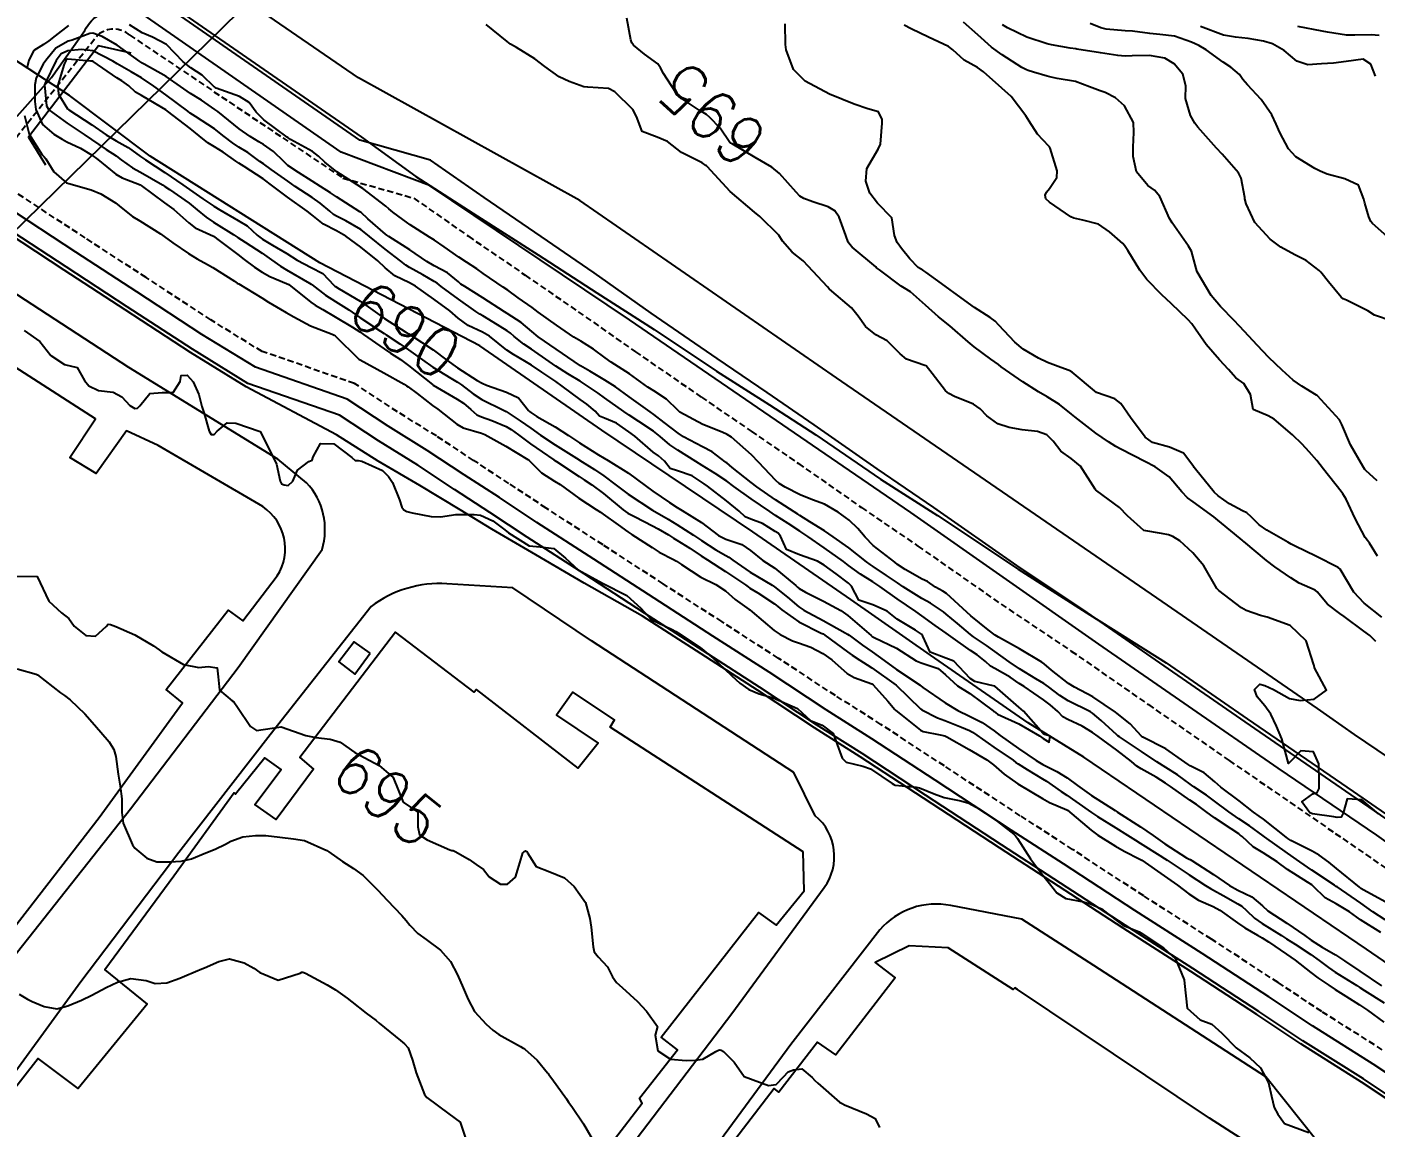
# Model space of a CAD drawing. Header units: metres. Extents: x 292545 to 299085, y 7450245 to 7463078.
# Drawn here: x 297910.9 to 298020.6, y 7452215.9 to 7452305.4 of the extents above; entities that cross this region are included whole.
import ezdxf
from ezdxf.enums import TextEntityAlignment as Align

# ---------------------------------------------------------------- set-up
doc = ezdxf.new("R2010")
doc.units = ezdxf.units.M
doc.linetypes.add('CONTINUO', pattern=[0])
doc.linetypes.add('DASHED', pattern=[0.75, 0.5, -0.25])
for name, color, linetype in [('Canteiro', 45, 'DASHED'), ('Ciclovia', 45, 'Continuous'), ('Cotas', 45, 'Continuous'), ('Curvas de Nivel 1m', 11, 'Continuous'), ('Curvas de Nivel 5m', 15, 'Continuous'), ('Edificações', 30, 'Continuous'), ('Hidrografia', 140, 'Continuous'), ('Pontes e viadutos', 190, 'Continuous'), ('TEXTO', 45, 'Continuous'), ('Vias Primárias', 230, 'Continuous')]:
    doc.layers.add(name, color=color, linetype=linetype)
doc.styles.add('Style-STANDARD', font='STANDARD.shx')

msp = doc.modelspace()

# ---------------------------------------------------------------- linework, layer by layer
at = {"layer": 'Canteiro'}
for points in [[(297909.52, 7452295.83), (297916.63, 7452304.76, -0.369141), (297919.24, 7452304.74), (297936.58, 7452293.11), (297942.35, 7452291.48), (297946.79, 7452288.38), (297951.42, 7452285.21), (297955.73, 7452282.24), (297960.38, 7452278.98), (297965.75, 7452275.29), (297969.81, 7452272.51), (297973.64, 7452269.89), (297978.77, 7452266.31), (297983.37, 7452263.17), (297990.14, 7452258.44), (297995.85, 7452254.62), (298002.12, 7452250.27), (298008.7, 7452245.72), (298017.33, 7452239.79), (298022.59, 7452236.17)], [(298021.15, 7452222.19), (298016.23, 7452225.29), (298012.67, 7452227.66), (298007.25, 7452231.19), (298001.75, 7452234.7), (297995.96, 7452238.48), (297991.7, 7452241.23), (297985.52, 7452245.28), (297980.36, 7452248.66), (297976.65, 7452251.01), (297972, 7452254.06), (297967.42, 7452257.02), (297962.64, 7452260.09), (297957.75, 7452263.27), (297953.11, 7452266.26), (297950.09, 7452268.27), (297947.21, 7452270.14), (297944.19, 7452272.13), (297941.01, 7452274.1), (297937.52, 7452276.41), (297930.01, 7452279), (297925.84, 7452281.57), (297920.57, 7452285.02), (297915.61, 7452288.25), (297909.77, 7452292.06, -0.308567)]]:
    msp.add_lwpolyline(points, format="xyb", dxfattribs=at)
at = {"layer": 'Ciclovia'}
for points, elevation in [([(298023.88, 7452239.31), (298018.62, 7452242.94), (298009.99, 7452248.86), (298003.41, 7452253.42), (297997.14, 7452257.77), (297991.43, 7452261.59), (297984.66, 7452266.32), (297980.06, 7452269.46), (297974.93, 7452273.04), (297971.1, 7452275.66), (297967.04, 7452278.44), (297961.67, 7452282.13), (297957.02, 7452285.39), (297952.71, 7452288.35), (297948.08, 7452291.53), (297943.71, 7452294.58), (297937.95, 7452296.2), (297919.94, 7452308.69)], 694.92), ([(298149.57, 7452193.03), (298143.47, 7452194.32), (298134.66, 7452196.23), (298120.31, 7452199.26), (298107.72, 7452202.05), (298093.3, 7452205.18), (298082.04, 7452207.65), (298073.39, 7452209.9), (298063.55, 7452213.57), (298055.39, 7452216.95), (298050.77, 7452219.34), (298042.49, 7452224.67), (298034.52, 7452230.04), (298026.54, 7452235.51), (298020.7, 7452239.64), (298012.67, 7452245.09), (297998.08, 7452255.19), (297982.78, 7452265.89), (297959.91, 7452281.58), (297943.62, 7452292.51), (297936.44, 7452295.23), (297919.08, 7452307.28)], 694.8)]:
    msp.add_lwpolyline(points, dxfattribs=dict(at, elevation=elevation))
for points in [[(298024.68, 7452218.18), (298020.41, 7452221.02), (298015.48, 7452224.13), (298011.92, 7452226.5), (298006.51, 7452230.02), (298001.01, 7452233.53), (297995.21, 7452237.31), (297990.95, 7452240.06), (297984.77, 7452244.12), (297979.62, 7452247.49), (297975.9, 7452249.84), (297971.26, 7452252.9), (297966.68, 7452255.85), (297961.9, 7452258.92), (297957, 7452262.11), (297952.35, 7452265.1), (297949.33, 7452267.11), (297946.46, 7452268.98), (297943.45, 7452270.95), (297940.27, 7452272.93), (297936.94, 7452275.13), (297929.46, 7452277.72), (297925.11, 7452280.39), (297919.82, 7452283.85), (297914.86, 7452287.08), (297909.06, 7452290.87)], [(298023.89, 7452216.98), (298019.63, 7452219.81), (298014.7, 7452222.92), (298011.12, 7452225.3), (298005.73, 7452228.81), (298000.23, 7452232.32), (297994.43, 7452236.1), (297990.16, 7452238.86), (297983.98, 7452242.91), (297978.84, 7452246.28), (297975.12, 7452248.63), (297970.47, 7452251.69), (297965.9, 7452254.64), (297961.12, 7452257.71), (297956.22, 7452260.9), (297951.57, 7452263.89), (297948.54, 7452265.91), (297945.67, 7452267.78), (297942.68, 7452269.74), (297939.49, 7452271.72), (297936.3, 7452273.83), (297928.84, 7452276.41), (297924.34, 7452279.18), (297919.03, 7452282.65), (297914.07, 7452285.88), (297908.31, 7452289.64)]]:
    msp.add_lwpolyline(points, dxfattribs=at)
at = {"layer": 'Curvas de Nivel 1m', "flags": 128}
for points, elevation in [([(297914.24, 7452305.52), (297913.17, 7452304.68), (297912.65, 7452304.27), (297912.22, 7452303.99), (297911.42, 7452303.49), (297911.02, 7452302.7), (297910.87, 7452302.03)], 693), ([(298021.4, 7452234.22), (298019.66, 7452235.16), (298019.41, 7452235.32), (298019.3, 7452235.41), (298017.44, 7452236.93), (298016.8, 7452237.44), (298016.03, 7452238.03), (298015.45, 7452238.35), (298013.72, 7452239.21), (298013.46, 7452239.38), (298013.33, 7452239.48), (298011.48, 7452240.95), (298011.15, 7452241.18), (298010.68, 7452241.51), (298009.5, 7452242.44), (298008.02, 7452243.54), (298007.52, 7452243.99), (298006.67, 7452244.71), (298005.53, 7452245.3), (298005.35, 7452245.39), (298005.08, 7452245.58), (298003.55, 7452246.67), (298001.68, 7452247.62), (298001.56, 7452247.71), (298000.65, 7452248.71), (297999.58, 7452249.56), (297999.46, 7452249.65), (297997.6, 7452250.9), (297996.11, 7452251.68), (297995.61, 7452251.98), (297994.25, 7452253.08), (297993.63, 7452253.59), (297993.45, 7452253.72), (297991.64, 7452254.8), (297989.93, 7452255.76), (297989.66, 7452255.93), (297989.08, 7452256.35), (297987.68, 7452257.49), (297987.34, 7452257.79), (297985.7, 7452259.31), (297985.4, 7452259.51), (297984.79, 7452259.82), (297984.15, 7452260.28), (297983.71, 7452260.49), (297982.32, 7452261.26), (297981.72, 7452261.68), (297981.48, 7452261.86), (297979.74, 7452263.23), (297979.07, 7452263.89), (297978.47, 7452264.61), (297977.77, 7452265.28), (297976.88, 7452265.92), (297975.78, 7452266.57), (297974.78, 7452266.94), (297973.79, 7452267.34), (297972.57, 7452267.97), (297972.09, 7452268.26), (297971.81, 7452268.51), (297970.41, 7452269.99), (297969.83, 7452270.59), (297968.21, 7452272.02), (297967.85, 7452272.26), (297967.45, 7452272.43), (297965.86, 7452273.07), (297964.01, 7452274.07), (297963.87, 7452274.19), (297962.91, 7452275.12), (297961.89, 7452275.79), (297961.4, 7452276.1), (297959.91, 7452277.19), (297958.41, 7452278.14), (297957.93, 7452278.48), (297956.97, 7452279.19), (297955.94, 7452279.83), (297955.36, 7452280.18), (297953.95, 7452281.14), (297952.48, 7452282.2), (297951.97, 7452282.58), (297950.84, 7452283.37), (297949.99, 7452283.98), (297949.62, 7452284.24), (297948, 7452285.35), (297947.47, 7452285.73), (297946.64, 7452286.27), (297946.02, 7452286.67), (297944.81, 7452287.52), (297944.04, 7452288.05), (297943.63, 7452288.31), (297942.05, 7452289.32), (297941.45, 7452289.73), (297940.65, 7452290.35), (297940.33, 7452290.62), (297940.07, 7452290.82), (297938.2, 7452292.26), (297938.08, 7452292.35), (297938.04, 7452292.38), (297936.1, 7452293.62), (297935.1, 7452294.42), (297934.6, 7452294.91), (297934.12, 7452295.28), (297932.32, 7452296.26), (297932.13, 7452296.39), (297932.1, 7452296.41), (297932.05, 7452296.45), (297930.15, 7452297.85), (297929.52, 7452298.48), (297928.95, 7452299.26), (297928.18, 7452299.76), (297926.27, 7452300.43), (297926.18, 7452300.49), (297926.16, 7452300.5), (297926.13, 7452300.52), (297925.14, 7452301.48), (297924.2, 7452302.08), (297923.59, 7452302.56), (297922.22, 7452303.98), (297921.08, 7452304.58), (297920.24, 7452304.93), (297919.21, 7452305.57)], 693), ([(298020.84, 7452241.39), (298019.5, 7452242.51), (298018.31, 7452242.61), (298017.96, 7452241.43), (298017.8, 7452241.11), (298017.48, 7452241.09), (298017.2, 7452241.15), (298015.48, 7452241.37), (298015.26, 7452241.46), (298014.61, 7452242.35), (298015.51, 7452243), (298015.85, 7452243.11), (298016.03, 7452243.45), (298016.03, 7452243.97), (298015.99, 7452245.45), (298015.55, 7452246.44), (298014.52, 7452246.5), (298013.53, 7452245.48), (298012.98, 7452247.49), (298012.56, 7452248.51), (298012.08, 7452249.49), (298011.59, 7452250.17), (298010.98, 7452250.89), (298010.77, 7452251.51), (298011.18, 7452251.94), (298011.61, 7452251.83), (298012.3, 7452251.49), (298013.6, 7452250.78), (298014.46, 7452250.61), (298015.6, 7452250.7), (298016.61, 7452251.44), (298015.63, 7452253.27), (298015.6, 7452253.46), (298015.59, 7452253.5), (298014.97, 7452255.47), (298013.67, 7452256.72), (298011.79, 7452257.39), (298011.68, 7452257.41), (298011.25, 7452257.51), (298010.09, 7452257.93), (298009.69, 7452258.14), (298007.85, 7452259.55), (298007.7, 7452259.73), (298006.64, 7452261.56), (298005.74, 7452262.62), (298004.68, 7452263.59), (298004.12, 7452263.96), (298003.76, 7452264.09), (298003.19, 7452264.18), (298001.76, 7452264.43), (298000.42, 7452265.63), (297999.78, 7452266.3), (297997.93, 7452267.67), (297997.86, 7452267.72), (297997.8, 7452267.79), (297996.59, 7452269.68), (297995.83, 7452270.3), (297995.01, 7452270.88), (297994.37, 7452271.71), (297993.85, 7452272.23), (297993.09, 7452272.49), (297991.86, 7452272.63), (297990.79, 7452272.82), (297989.86, 7452273.12), (297988.97, 7452273.77), (297988.44, 7452274.34), (297987.88, 7452274.71), (297986.35, 7452275.34), (297985.89, 7452275.58), (297985.61, 7452275.81), (297984.53, 7452277.21), (297984.05, 7452277.83), (297983.92, 7452277.87), (297982.45, 7452278.37), (297981.93, 7452278.81), (297980.87, 7452279.87), (297979.95, 7452280.36), (297979.1, 7452281.03), (297978.52, 7452281.89), (297977.97, 7452282.55), (297976.36, 7452283.92), (297976.16, 7452284.1), (297976, 7452284.26), (297974.43, 7452285.95), (297974.02, 7452286.37), (297973.14, 7452287.08), (297972.36, 7452287.98), (297972.04, 7452288.47), (297970.51, 7452290), (297970.07, 7452290.34), (297968.08, 7452292.02), (297966.21, 7452294.05), (297966.16, 7452294.1), (297966.11, 7452294.14), (297965.81, 7452294.36), (297964.12, 7452295.2), (297963, 7452296.08), (297962.14, 7452296.44), (297960.94, 7452296.91), (297960.46, 7452298.12), (297960.16, 7452298.69), (297958.7, 7452300.13), (297958.19, 7452300.4), (297956.52, 7452300.5), (297956.19, 7452300.55), (297954.98, 7452300.96), (297954.19, 7452301.34), (297953.02, 7452302.2), (297952.21, 7452302.81), (297950.71, 7452303.75), (297950.23, 7452304.02), (297949.96, 7452304.24), (297948.25, 7452305.62)], 694), ([(298021.12, 7452257.39), (298019.69, 7452258.53), (298018.84, 7452259.42), (298017.72, 7452261.28), (298017.56, 7452261.43), (298015.74, 7452262.34), (298014.06, 7452263.16), (298013.75, 7452263.32), (298013.46, 7452263.48), (298011.76, 7452264.47), (298011.15, 7452264.89), (298010.51, 7452265.52), (298010.13, 7452265.87), (298009.78, 7452266.03), (298008.72, 7452266.6), (298007.79, 7452267.27), (298007.48, 7452267.55), (298005.95, 7452269.43), (298005.86, 7452269.57), (298005.82, 7452269.63), (298004.98, 7452270.73), (298003.84, 7452271.21), (298002.46, 7452271.61), (298001.85, 7452272.03), (298000.66, 7452273.63), (297999.88, 7452274.76), (297999.4, 7452275.16), (297997.89, 7452275.67), (297995.91, 7452277.31), (297995.67, 7452277.45), (297994.99, 7452277.7), (297993.92, 7452278.11), (297993.19, 7452278.46), (297991.93, 7452279.19), (297991.26, 7452279.75), (297989.96, 7452281.15), (297989.66, 7452281.46), (297989.25, 7452281.77), (297987.97, 7452282.59), (297986.29, 7452283.81), (297986, 7452284.03), (297985.29, 7452284.53), (297984.01, 7452285.47), (297983.78, 7452285.61), (297983.39, 7452285.84), (297982.71, 7452286.54), (297982.03, 7452287.37), (297981.68, 7452287.86), (297981.47, 7452288.44), (297981.25, 7452289.87), (297980.07, 7452291.07), (297979.46, 7452291.89), (297979.12, 7452292.87), (297979.2, 7452293.89), (297980.13, 7452295.46), (297980.33, 7452295.88), (297980.46, 7452297.57), (297980.45, 7452297.88), (297980.16, 7452298.5), (297979.29, 7452298.76), (297978.17, 7452299.12), (297976.18, 7452299.93), (297974.19, 7452300.99), (297973.24, 7452301.96), (297972.64, 7452303.55), (297972.59, 7452303.97), (297972.56, 7452305.66)], 696), ([(298020.77, 7452262.36), (298020.12, 7452263.4), (298019.96, 7452263.61), (298019.76, 7452263.88), (298018.94, 7452265.42), (298018.22, 7452267), (298017.94, 7452267.43), (298017.8, 7452267.62), (298016.38, 7452269.44), (298015.83, 7452270.12), (298015.21, 7452270.84), (298014.63, 7452271.47), (298013.85, 7452272.21), (298012.35, 7452273.5), (298011.88, 7452273.76), (298010.64, 7452274.27), (298010.43, 7452275.51), (298009.9, 7452276.4), (298009.24, 7452276.86), (298008.65, 7452277.54), (298007.92, 7452278.33), (298006.82, 7452279.56), (298005.96, 7452280.83), (298005.65, 7452281.26), (298005.36, 7452281.58), (298003.98, 7452282.91), (298003.21, 7452283.61), (298002.01, 7452284.85), (298001.44, 7452285.63), (298000.45, 7452287.22), (298000.18, 7452287.64), (298000.04, 7452287.8), (297998.97, 7452288.73), (297998.06, 7452289.37), (297996.79, 7452289.68), (297996.06, 7452289.84), (297995.8, 7452289.95), (297994.08, 7452291.15), (297993.79, 7452291.42), (297993.72, 7452291.72), (297993.84, 7452291.96), (297994.09, 7452292.26), (297994.66, 7452293.15), (297994.71, 7452293.7), (297994.13, 7452295.55), (297994.08, 7452295.66), (297994.03, 7452295.71), (297993.1, 7452296.68), (297992.41, 7452297.74), (297992.16, 7452298.19), (297990.96, 7452299.75), (297990.19, 7452300.43), (297988.7, 7452301.77), (297988.21, 7452302.11), (297987.13, 7452302.71), (297986.22, 7452303.54), (297985.87, 7452303.81), (297984.23, 7452304.57), (297982.83, 7452305.26), (297982.25, 7452305.56)], 697), ([(298020.74, 7452268.47), (298019.82, 7452269.31), (298019.74, 7452269.41), (298019.57, 7452269.67), (298018.56, 7452271.42), (298017.87, 7452273.06), (298017.67, 7452273.43), (298015.89, 7452275.4), (298015.86, 7452275.42), (298015.81, 7452275.45), (298014.62, 7452276.19), (298013.9, 7452276.68), (298013.01, 7452277.49), (298011.93, 7452278.52), (298010.97, 7452279.51), (298009.95, 7452280.63), (298009.51, 7452281.08), (298009.09, 7452281.53), (298007.98, 7452282.67), (298007.24, 7452283.56), (298006.09, 7452285.49), (298006.06, 7452285.57), (298006.01, 7452285.76), (298005.62, 7452287.16), (298005.4, 7452287.58), (298004.06, 7452289.46), (298003.97, 7452289.6), (298003.85, 7452289.82), (298003.06, 7452291.61), (298002.61, 7452292.13), (298002.09, 7452292.52), (298001.15, 7452293.63), (298000.89, 7452294.87), (298000.89, 7452295.63), (298000.95, 7452296.83), (298000.92, 7452297.63), (298000.17, 7452298.98), (297999.45, 7452299.65), (297998.61, 7452300.09), (297998.19, 7452300.2), (297997.32, 7452300.55), (297996.2, 7452300.98), (297994.7, 7452301.21), (297994.2, 7452301.32), (297993.9, 7452301.41), (297992.78, 7452301.73), (297992.33, 7452301.86), (297992.2, 7452301.91), (297991.83, 7452302.12), (297990.22, 7452303.13), (297989.36, 7452303.77), (297988.24, 7452304.76), (297987.09, 7452305.8)], 698), ([(298021.96, 7452281.47), (298020.53, 7452281.96), (298019.97, 7452282.3), (298018.23, 7452283.18), (298017.98, 7452283.29), (298017.8, 7452283.43), (298016.78, 7452284.66), (298016.16, 7452285.45), (298016.01, 7452285.59), (298014.96, 7452286.41), (298014.03, 7452286.88), (298012.89, 7452287.49), (298012.04, 7452288.15), (298010.78, 7452289.51), (298010.08, 7452291.02), (298009.98, 7452291.42), (298009.96, 7452291.52), (298009.67, 7452293.1), (298009.46, 7452293.53), (298008.13, 7452295.05), (298007.67, 7452295.55), (298006.15, 7452297.26), (298005.89, 7452297.57), (298005.54, 7452298.2), (298005.15, 7452299.58), (298005.16, 7452300.61), (298004.93, 7452301.58), (298004.21, 7452302.42), (298003.47, 7452302.86), (298002.22, 7452303.1), (298000.8, 7452303.05), (298000.22, 7452303.04), (297999.65, 7452303.08), (297998.22, 7452303.3), (297996.3, 7452303.61), (297996.22, 7452303.62), (297995.76, 7452303.69), (297994.23, 7452303.96), (297993.9, 7452304.04), (297992.24, 7452304.59), (297990.67, 7452305.33), (297990.25, 7452305.59)], 699), ([(298020.6, 7452301.4), (298020.21, 7452302.39), (298019.6, 7452302.79), (298018.21, 7452302.6), (298017.18, 7452302.47), (298016.21, 7452302.41), (298015.09, 7452302.34), (298014.21, 7452302.62), (298013.16, 7452303.49), (298012.23, 7452304.04), (298011.48, 7452304.26), (298010.24, 7452304.47), (298009.2, 7452304.57), (298008.24, 7452304.75), (298006.36, 7452305.46)], 701), ([(298020.91, 7452304.72), (298020.24, 7452304.78), (298018.91, 7452304.75), (298018.24, 7452304.73), (298016.7, 7452304.99), (298016.25, 7452305.08), (298014.29, 7452305.44)], 702), ([(298021.39, 7452232.76), (298020.39, 7452233.4), (298019.4, 7452234.1), (298017.49, 7452235.43), (298017.41, 7452235.48), (298017.27, 7452235.58), (298015.43, 7452236.79), (298014.45, 7452237.47), (298013.45, 7452238.18), (298011.57, 7452239.5), (298011.46, 7452239.58), (298010.35, 7452240.4), (298009.48, 7452240.97), (298008.66, 7452241.54), (298007.5, 7452242.42), (298006.84, 7452242.89), (298005.83, 7452243.58), (298005.64, 7452243.71), (298005.52, 7452243.8), (298004.48, 7452244.55), (298003.53, 7452245.15), (298002.81, 7452245.61), (298001.55, 7452246.45), (297999.77, 7452247.65), (297999.65, 7452247.74), (297999.56, 7452247.82), (297998.27, 7452248.97), (297997.58, 7452249.57), (297997.42, 7452249.67), (297995.59, 7452250.58), (297994.91, 7452251.01), (297994, 7452251.71), (297993.61, 7452252), (297992.96, 7452252.38), (297991.63, 7452253.18), (297990.8, 7452253.75), (297989.64, 7452254.58), (297988.94, 7452255.07), (297987.9, 7452255.79), (297987.66, 7452255.98), (297986.59, 7452256.88), (297985.68, 7452257.64), (297985.46, 7452257.81), (297984.38, 7452258.52), (297983.69, 7452258.9), (297982.16, 7452259.86), (297981.71, 7452260.17), (297980.8, 7452260.78), (297979.72, 7452261.51), (297979.49, 7452261.66), (297979.19, 7452261.89), (297977.74, 7452263.02), (297976.47, 7452263.92), (297975.76, 7452264.4), (297974.58, 7452265.13), (297973.77, 7452265.65), (297973.59, 7452265.77), (297973.31, 7452265.96), (297971.79, 7452266.94), (297970.25, 7452268), (297969.81, 7452268.34), (297968.26, 7452269.57), (297967.82, 7452269.93), (297967.77, 7452269.97), (297967.69, 7452270.02), (297966.62, 7452270.83), (297965.83, 7452271.24), (297964.3, 7452272.07), (297963.85, 7452272.37), (297962.73, 7452273.22), (297961.87, 7452273.88), (297961.57, 7452274.1), (297959.88, 7452275.32), (297958.75, 7452276.13), (297957.9, 7452276.68), (297956.67, 7452277.4), (297955.92, 7452277.84), (297955.4, 7452278.18), (297953.93, 7452279.18), (297952.46, 7452280.2), (297951.95, 7452280.63), (297951.08, 7452281.35), (297949.96, 7452282.09), (297949.72, 7452282.24), (297947.98, 7452283.36), (297946.49, 7452284.28), (297946.19, 7452284.48), (297946, 7452284.66), (297945.1, 7452285.39), (297944.01, 7452285.97), (297943.4, 7452286.32), (297942.03, 7452287.28), (297940.31, 7452288.36), (297940.15, 7452288.46), (297940.04, 7452288.54), (297938.62, 7452289.81), (297938.06, 7452290.31), (297937.97, 7452290.38), (297936.07, 7452291.58), (297935.57, 7452291.9), (297934.77, 7452292.42), (297934.09, 7452292.85), (297932.98, 7452293.56), (297932.11, 7452294.15), (297931.77, 7452294.45), (297930.93, 7452295.27), (297930.13, 7452295.84), (297929.73, 7452296.07), (297929.03, 7452296.49), (297928.14, 7452297.11), (297926.4, 7452298.52), (297926.16, 7452298.7), (297925.07, 7452299.44), (297924.18, 7452300), (297923.37, 7452300.56), (297922.19, 7452301.37), (297920.42, 7452302.37), (297920.2, 7452302.5), (297920.15, 7452302.54), (297920.06, 7452302.59), (297918.22, 7452303.92), (297916.99, 7452304.63), (297916.24, 7452304.91), (297915.98, 7452304.89), (297915.43, 7452304.65), (297914.54, 7452304.34), (297914.23, 7452304.25), (297913.21, 7452303.68), (297912.4, 7452302.69), (297912.2, 7452302.37), (297911.61, 7452301.28), (297911.52, 7452300.7), (297911.52, 7452299.34), (297911.59, 7452298.7), (297912.14, 7452297.48), (297913.06, 7452296.68), (297913.74, 7452296.28), (297914.13, 7452296.06), (297915.22, 7452295.55), (297916.12, 7452295.01), (297916.63, 7452294.63), (297918.1, 7452293.43), (297918.61, 7452293.13), (297920.03, 7452292.59), (297920.09, 7452292.56), (297920.17, 7452292.51), (297922.07, 7452291.11), (297922.81, 7452290.56), (297924.05, 7452289.46), (297924.57, 7452289.07), (297925.74, 7452288.52), (297926.04, 7452288.38), (297926.52, 7452288.03), (297928.02, 7452286.89), (297928.54, 7452286.49), (297929.38, 7452285.86), (297930, 7452285.45), (297930.63, 7452285.1), (297931.99, 7452284.54), (297932.17, 7452284.45), (297933.98, 7452283.02), (297934.33, 7452282.78), (297934.95, 7452282.42), (297935.96, 7452281.83), (297937.35, 7452280.99), (297937.95, 7452280.61), (297938.27, 7452280.38), (297939.93, 7452279.21), (297940.44, 7452278.87), (297941.27, 7452278.34), (297941.92, 7452277.87), (297943.87, 7452276.31), (297943.89, 7452276.3), (297943.93, 7452276.27), (297945.88, 7452275.13), (297946.39, 7452274.79), (297947, 7452274.27), (297947.47, 7452273.86), (297947.87, 7452273.68), (297948.71, 7452273.4), (297949.86, 7452272.91), (297950.28, 7452272.66), (297950.87, 7452272.22), (297951.84, 7452271.5), (297953.75, 7452270.19), (297953.79, 7452270.16), (297953.82, 7452270.14), (297953.95, 7452270.06), (297955.81, 7452268.82), (297956.2, 7452268.56), (297956.84, 7452268.15), (297957.79, 7452267.45), (297959.38, 7452266.12), (297959.77, 7452265.84), (297960.35, 7452265.54), (297961.76, 7452264.82), (297962.24, 7452264.57), (297963.07, 7452264.08), (297963.48, 7452263.8), (297963.75, 7452263.64), (297964.8, 7452263), (297965.74, 7452262.38), (297966.25, 7452262.04), (297967.72, 7452261.1), (297969.35, 7452260.01), (297969.55, 7452259.85), (297969.7, 7452259.74), (297970.33, 7452259.36), (297971.69, 7452258.47), (297971.97, 7452258.26), (297972.3, 7452257.97), (297973.67, 7452257.01), (297975.49, 7452256.09), (297975.65, 7452256.02), (297975.79, 7452255.93), (297977.64, 7452254.57), (297978.03, 7452254.3), (297978.64, 7452253.89), (297979.24, 7452253.5), (297979.63, 7452253.25), (297981.61, 7452251.86), (297983.58, 7452249.93), (297983.7, 7452249.84), (297984.96, 7452249.2), (297985.57, 7452248.97), (297986.92, 7452248.44), (297987.57, 7452248.16), (297987.81, 7452248.03), (297988.17, 7452247.78), (297989.55, 7452246.82), (297991.11, 7452245.75), (297991.35, 7452245.56), (297991.53, 7452245.44), (297992.26, 7452245), (297993.52, 7452244.22), (297993.83, 7452244.03), (297994.3, 7452243.71), (297995.02, 7452243.21), (297995.5, 7452242.89), (297997.23, 7452241.67), (297997.49, 7452241.49), (297997.98, 7452241.17), (297999.47, 7452240.25), (298000.43, 7452239.64), (298001.07, 7452239.23), (298001.46, 7452239), (298003.05, 7452238), (298003.44, 7452237.75), (298003.66, 7452237.6), (298005.43, 7452236.41), (298006.76, 7452235.56), (298007.17, 7452235.31), (298007.41, 7452235.18), (298008.2, 7452234.74), (298009.4, 7452234.07), (298009.73, 7452233.86), (298010.1, 7452233.52), (298010.76, 7452232.89), (298011.38, 7452232.47), (298012.96, 7452231.48), (298013.37, 7452231.22), (298014.07, 7452230.77), (298015.35, 7452229.94), (298016.03, 7452229.45), (298016.77, 7452228.87), (298017.33, 7452228.49), (298019.08, 7452227.41), (298019.32, 7452227.26), (298019.71, 7452227.01), (298021.3, 7452225.99)], 692), ([(298021.03, 7452231.74), (298019.39, 7452232.75), (298018.48, 7452233.42), (298017.4, 7452234.06), (298016.51, 7452234.55), (298015.57, 7452235.46), (298015.41, 7452235.6), (298015.06, 7452235.82), (298013.43, 7452236.86), (298012.6, 7452237.49), (298011.45, 7452238.22), (298010.64, 7452238.7), (298009.75, 7452239.53), (298009.6, 7452239.66), (298009.47, 7452239.75), (298008.85, 7452240.16), (298007.49, 7452241.05), (298006.81, 7452241.56), (298006.05, 7452242.13), (298005.5, 7452242.5), (298003.93, 7452243.6), (298003.69, 7452243.77), (298003.52, 7452243.89), (298002.76, 7452244.37), (298001.53, 7452245.05), (298001.17, 7452245.27), (298000.75, 7452245.63), (297999.55, 7452246.56), (297998.05, 7452247.67), (297997.57, 7452248.01), (297996.74, 7452248.51), (297995.58, 7452249.05), (297995.16, 7452249.28), (297994.75, 7452249.7), (297994.14, 7452250.26), (297993.59, 7452250.66), (297992.01, 7452251.74), (297991.62, 7452252), (297990.88, 7452252.49), (297989.63, 7452253.2), (297989.28, 7452253.41), (297988.87, 7452253.77), (297988.18, 7452254.32), (297987.64, 7452254.68), (297986.04, 7452255.81), (297985.66, 7452256.09), (297984.78, 7452256.71), (297983.68, 7452257.5), (297983.19, 7452257.84), (297981.69, 7452258.88), (297980.28, 7452259.87), (297979.71, 7452260.25), (297978.7, 7452260.88), (297977.72, 7452261.6), (297977.32, 7452261.91), (297975.74, 7452263.02), (297974.42, 7452263.94), (297973.76, 7452264.39), (297972.8, 7452265), (297971.77, 7452265.67), (297971.32, 7452265.98), (297969.79, 7452267.02), (297968.39, 7452268.01), (297967.81, 7452268.44), (297966.86, 7452269.08), (297965.82, 7452269.72), (297965.3, 7452270.06), (297963.83, 7452270.98), (297963.17, 7452271.41), (297962.39, 7452272.09), (297961.85, 7452272.53), (297960.65, 7452273.32), (297959.87, 7452273.82), (297959.45, 7452274.12), (297957.88, 7452275.24), (297957.34, 7452275.6), (297956.55, 7452276.16), (297955.9, 7452276.59), (297954.89, 7452277.19), (297953.92, 7452277.81), (297953.36, 7452278.2), (297951.93, 7452279.19), (297951.31, 7452279.6), (297950.52, 7452280.23), (297950.21, 7452280.5), (297949.95, 7452280.68), (297948.82, 7452281.38), (297947.96, 7452281.9), (297947.73, 7452282.04), (297947.4, 7452282.27), (297945.98, 7452283.26), (297944.58, 7452284.3), (297944.24, 7452284.55), (297944, 7452284.71), (297943.08, 7452285.24), (297942.01, 7452285.85), (297941.71, 7452286.04), (297941.3, 7452286.34), (297940.03, 7452287.33), (297938.75, 7452288.37), (297938.05, 7452288.92), (297936.81, 7452289.64), (297936.06, 7452290.02), (297935.82, 7452290.16), (297935.51, 7452290.41), (297934.72, 7452291.08), (297934.07, 7452291.52), (297932.69, 7452292.44), (297932.09, 7452292.87), (297930.75, 7452293.82), (297930.11, 7452294.27), (297929.83, 7452294.47), (297928.84, 7452295.2), (297928.12, 7452295.64), (297927.6, 7452295.98), (297926.92, 7452296.51), (297926.14, 7452297.11), (297924.58, 7452298.12), (297924.16, 7452298.39), (297923.95, 7452298.55), (297922.18, 7452299.89), (297921.2, 7452300.58), (297920.19, 7452301.26), (297919.36, 7452301.76), (297918.2, 7452302.41), (297917.86, 7452302.62), (297916.22, 7452303.48), (297915.3, 7452303.57), (297914.21, 7452303.46), (297913.66, 7452303.22), (297913.24, 7452302.67), (297912.35, 7452300.85), (297912.31, 7452300.69), (297912.47, 7452298.99), (297912.65, 7452298.68), (297914.15, 7452297.57), (297915.52, 7452296.65), (297916.13, 7452296.24), (297917.31, 7452295.44), (297918.12, 7452294.92), (297918.3, 7452294.8), (297918.55, 7452294.61), (297919.46, 7452293.95), (297920.1, 7452293.6), (297921.89, 7452292.57), (297922.09, 7452292.44), (297922.46, 7452292.19), (297924.07, 7452291.08), (297924.73, 7452290.54), (297925.45, 7452289.92), (297926.05, 7452289.52), (297927.7, 7452288.5), (297928.04, 7452288.27), (297928.64, 7452287.89), (297930.02, 7452287), (297930.78, 7452286.47), (297931.5, 7452285.95), (297932, 7452285.65), (297933.87, 7452284.55), (297933.99, 7452284.48), (297934.03, 7452284.47), (297934.07, 7452284.43), (297935.16, 7452283.59), (297935.98, 7452283.07), (297937.06, 7452282.39), (297937.96, 7452281.78), (297939.64, 7452280.67), (297939.94, 7452280.47), (297940.11, 7452280.36), (297941.22, 7452279.63), (297941.93, 7452279.15), (297943.07, 7452278.32), (297943.91, 7452277.72), (297945.35, 7452276.84), (297945.9, 7452276.52), (297946.23, 7452276.28), (297947.18, 7452275.56), (297947.88, 7452275.11), (297949.64, 7452274.24), (297949.87, 7452274.12), (297951.01, 7452273.37), (297951.86, 7452272.77), (297952.65, 7452272.2), (297953.84, 7452271.4), (297955.8, 7452270.2), (297955.82, 7452270.18), (297955.84, 7452270.17), (297957.05, 7452269.39), (297957.81, 7452268.88), (297958.82, 7452268.13), (297959.79, 7452267.39), (297961.77, 7452266.1), (297963.04, 7452265.36), (297963.76, 7452264.93), (297965.1, 7452264.06), (297965.75, 7452263.62), (297966.92, 7452262.86), (297967.74, 7452262.41), (297967.98, 7452262.27), (297968.31, 7452262.02), (297969.72, 7452261.05), (297971.52, 7452259.98), (297971.7, 7452259.86), (297972.75, 7452259.02), (297973.69, 7452258.22), (297974.09, 7452257.95), (297975.67, 7452257.11), (297977.46, 7452256.11), (297977.65, 7452255.99), (297977.77, 7452255.91), (297978.85, 7452255.1), (297979.64, 7452254.56), (297980.63, 7452253.87), (297981.63, 7452253.14), (297983.54, 7452251.84), (297983.61, 7452251.79), (297983.77, 7452251.67), (297985.59, 7452250.42), (297986.62, 7452249.8), (297987.58, 7452249.34), (297988.61, 7452248.82), (297989.57, 7452248.14), (297990.05, 7452247.76), (297991.55, 7452246.71), (297992.99, 7452245.73), (297993.53, 7452245.41), (297994.66, 7452244.84), (297995.52, 7452244.3), (297996.35, 7452243.68), (297997.5, 7452242.87), (297999.41, 7452241.65), (297999.49, 7452241.59), (297999.62, 7452241.52), (298001.47, 7452240.33), (298002.5, 7452239.61), (298003.46, 7452238.95), (298005.23, 7452237.8), (298005.44, 7452237.7), (298005.53, 7452237.66), (298005.65, 7452237.58), (298007.43, 7452236.45), (298008.73, 7452235.54), (298009.41, 7452235.17), (298010.54, 7452234.64), (298011.4, 7452233.89), (298011.83, 7452233.5), (298013.38, 7452232.48), (298014.85, 7452231.47), (298015.37, 7452231.11), (298016.26, 7452230.54), (298017.35, 7452229.9), (298018.07, 7452229.42), (298019.33, 7452228.57), (298021.09, 7452227.39)], 691), ([(297910.66, 7452298.2), (297911.06, 7452296.7), (297912.12, 7452295.01), (297912.28, 7452294.85), (297912.42, 7452294.69), (297913.05, 7452293.62), (297914.09, 7452292.72), (297914.27, 7452292.66), (297916.09, 7452292.17), (297916.89, 7452291.82), (297918.07, 7452291.1), (297918.68, 7452290.61), (297919.46, 7452290), (297920.05, 7452289.64), (297921.75, 7452288.57), (297922.04, 7452288.37), (297922.75, 7452287.84), (297924.02, 7452286.98), (297924.73, 7452286.54), (297925.57, 7452286.09), (297926.01, 7452285.84), (297927.77, 7452284.73), (297927.99, 7452284.57), (297928.04, 7452284.54), (297928.12, 7452284.5), (297929.98, 7452283.36), (297930.53, 7452283.02), (297931.49, 7452282.46), (297931.97, 7452282.18), (297932.59, 7452281.82), (297933.95, 7452281.1), (297935.7, 7452280.4), (297935.87, 7452280.33), (297935.94, 7452280.28), (297937.89, 7452278.38), (297937.92, 7452278.35), (297937.98, 7452278.32), (297939.91, 7452277.28), (297941.56, 7452276.34), (297941.76, 7452276.2), (297941.89, 7452276.13), (297942.62, 7452275.59), (297943.88, 7452274.62), (297944.31, 7452274.31), (297945.86, 7452273.08), (297946.36, 7452272.78), (297947.85, 7452272.35), (297948.12, 7452272.26), (297949.84, 7452271.3), (297951.63, 7452270.21), (297951.74, 7452270.13), (297951.82, 7452270.05), (297952.73, 7452269.12), (297953.81, 7452268.45), (297954.26, 7452268.19), (297955.79, 7452267.08), (297957.18, 7452266.15), (297957.54, 7452265.92), (297957.77, 7452265.77), (297958.98, 7452264.91), (297959.76, 7452264.33), (297960.08, 7452264.12), (297961.74, 7452263.05), (297962.32, 7452262.67), (297963.49, 7452262.07), (297963.73, 7452261.94), (297964.12, 7452261.68), (297965.71, 7452260.64), (297966.93, 7452260.04), (297967.7, 7452259.53), (297968.49, 7452258.82), (297969.64, 7452258), (297969.68, 7452257.97), (297969.87, 7452257.81), (297971.66, 7452256.31), (297972.16, 7452255.97), (297973.16, 7452255.47), (297973.65, 7452255.3), (297974.65, 7452254.94), (297975.64, 7452254.43), (297976.36, 7452253.92), (297977.62, 7452252.81), (297978.18, 7452252.47), (297979.61, 7452251.96), (297979.74, 7452251.88), (297980.92, 7452250.54), (297981.49, 7452249.86), (297981.58, 7452249.78), (297981.94, 7452249.49), (297983.57, 7452248.18), (297983.8, 7452248.07), (297985.17, 7452247.82), (297985.56, 7452247.73), (297985.71, 7452247.66), (297987.55, 7452246.62), (297988.98, 7452245.78), (297989.53, 7452245.36), (297990.38, 7452244.62), (297991.51, 7452243.81), (297991.64, 7452243.74), (297993.5, 7452242.62), (297994.09, 7452242.3), (297995.49, 7452241.71), (297995.53, 7452241.69), (297997.47, 7452240.04), (297998, 7452239.66), (297999.45, 7452238.75), (298000.15, 7452238.34), (298001.44, 7452237.7), (298001.58, 7452237.62), (298003.42, 7452236.35), (298004.49, 7452235.59), (298005.41, 7452234.88), (298006.2, 7452234.37), (298007.4, 7452233.83), (298007.94, 7452233.54), (298009.38, 7452232.5), (298009.96, 7452232.1), (298011.01, 7452231.51), (298011.37, 7452231.3), (298011.89, 7452230.97), (298013.35, 7452229.97), (298014.07, 7452229.47), (298015.33, 7452228.48), (298015.92, 7452228.04), (298016.8, 7452227.44), (298017.32, 7452227.09), (298018.19, 7452226.54), (298019.3, 7452225.83), (298019.94, 7452225.4), (298021.28, 7452224.42)], 693), ([(297910.65, 7452280.7), (297911.93, 7452279.81), (297912.81, 7452278.68), (297913.92, 7452277.94), (297914.96, 7452277.7), (297915.56, 7452276.65), (297915.9, 7452276.2), (297916.7, 7452275.82), (297917.89, 7452275.7), (297918.59, 7452275.32), (297919.25, 7452274.6), (297919.64, 7452274.36), (297919.87, 7452274.4), (297920.06, 7452274.59), (297920.88, 7452275.58), (297921.88, 7452275.66), (297922.77, 7452275.67), (297923.34, 7452276.56), (297923.41, 7452277.05), (297923.9, 7452277.08), (297924.4, 7452276.54), (297924.85, 7452275.5), (297925.11, 7452274.53), (297925.28, 7452273.95), (297925.7, 7452272.52), (297925.85, 7452272.24), (297926.11, 7452272.26), (297926.34, 7452272.52), (297927.16, 7452273.21), (297927.86, 7452273.17), (297929.85, 7452272.48), (297930.89, 7452270.46), (297931.19, 7452269.83), (297931.47, 7452268.46), (297931.59, 7452268.24), (297931.8, 7452268.14), (297932.13, 7452268.11), (297932.51, 7452268.44), (297932.89, 7452269.36), (297933.82, 7452270.06), (297934.08, 7452270.17), (297934.17, 7452270.43), (297934.75, 7452271.51), (297935.84, 7452271.49), (297937.32, 7452270.39), (297937.57, 7452270.13), (297937.82, 7452270.12), (297938.11, 7452270.09), (297939.81, 7452269.32), (297940.29, 7452268.84), (297940.62, 7452268.35), (297941.19, 7452266.93), (297941.38, 7452266.34), (297941.55, 7452266.12), (297941.77, 7452265.99), (297942.21, 7452265.88), (297943.77, 7452265.58), (297944.51, 7452265.55), (297945.77, 7452265.75), (297947.25, 7452265.75), (297947.77, 7452265.68), (297948.79, 7452265.22), (297949.76, 7452264.5), (297950.06, 7452264.24), (297951.74, 7452263.2), (297952.63, 7452263.1), (297953.74, 7452262.97), (297954.69, 7452262.18), (297955.72, 7452261.24), (297957.7, 7452260.14), (297959.69, 7452259.14), (297960.83, 7452258.11), (297961.67, 7452257.2), (297963.36, 7452256.37), (297963.66, 7452256.22), (297963.89, 7452256.07), (297965.64, 7452254.92), (297966.71, 7452254.04), (297967.62, 7452253.17), (297968.22, 7452252.62), (297968.88, 7452252.01), (297969.61, 7452251.5), (297970.45, 7452251.14), (297971.6, 7452250.81), (297973.58, 7452249.95), (297974.62, 7452248.99), (297975.57, 7452248.59), (297976.47, 7452247.92), (297977.01, 7452246.44), (297977.21, 7452245.91), (297977.53, 7452245.6), (297978.9, 7452245.26), (297979.52, 7452245.05), (297981.28, 7452243.86), (297981.41, 7452243.76), (297981.51, 7452243.72), (297983.23, 7452243.56), (297983.51, 7452243.5), (297984.68, 7452243), (297985.5, 7452242.72), (297986.85, 7452242.44), (297987.5, 7452242.25), (297988.35, 7452241.78), (297989.48, 7452241.04), (297991.17, 7452239.74), (297991.31, 7452239.6), (297991.46, 7452239.37), (297992.52, 7452237.73), (297993.43, 7452236.53), (297994.08, 7452235.71), (297994.66, 7452234.96), (297995.4, 7452234.5), (297996.84, 7452234.23), (297997.4, 7452234.07), (297998.31, 7452233.66), (297999.38, 7452232.82), (298000.05, 7452232.31), (298001.37, 7452231.77), (298001.65, 7452231.62), (298003.36, 7452230.47), (298004.34, 7452229.59), (298005.03, 7452227.88), (298005.07, 7452227.58), (298005.29, 7452225.58), (298006.33, 7452224.61), (298007.28, 7452224.27), (298008.1, 7452223.54), (298009.26, 7452222.33), (298010.38, 7452221.52), (298011.24, 7452220.72), (298011.91, 7452219.5), (298012.13, 7452218.41), (298012.37, 7452217.49), (298012.66, 7452216.95), (298013.19, 7452216.19), (298015.18, 7452215.46)], 694), ([(297910.08, 7452253.18), (297911.61, 7452252.75), (297911.74, 7452252.69), (297913.6, 7452251.24), (297913.94, 7452251.01), (297914.39, 7452250.66), (297915.58, 7452249.53), (297916.38, 7452248.63), (297917.55, 7452247.23), (297917.95, 7452246.62), (297918.11, 7452246.04), (297918.3, 7452244.61), (297918.47, 7452243.64), (297918.6, 7452242.61), (297918.6, 7452241.49), (297918.69, 7452240.61), (297919.45, 7452238.86), (297919.64, 7452238.6), (297920.63, 7452237.78), (297921.43, 7452237.47), (297922.5, 7452237.49), (297923.43, 7452237.53), (297924.25, 7452237.72), (297925.44, 7452238.21), (297926.18, 7452238.52), (297927.04, 7452238.92), (297927.45, 7452239.15), (297928.43, 7452239.52), (297929.46, 7452239.62), (297930.31, 7452239.62), (297931.46, 7452239.48), (297932.55, 7452239.35), (297933.45, 7452239.21), (297935.26, 7452238.41), (297935.44, 7452238.29), (297936.54, 7452237.5), (297937.43, 7452236.94), (297938.22, 7452236.37), (297939.41, 7452235.17), (297940.18, 7452234.35), (297941.38, 7452233.11), (297941.74, 7452232.7), (297942.02, 7452232.33), (297942.69, 7452231.64), (297943.36, 7452231.15), (297944.53, 7452230.3), (297945.34, 7452229.38), (297945.91, 7452228.28), (297946.37, 7452227.22), (297946.77, 7452226.28), (297947.29, 7452225.31), (297948.23, 7452224.26), (297948.79, 7452223.77), (297949.26, 7452223.42), (297951.02, 7452222.45), (297951.25, 7452222.32), (297951.31, 7452222.28), (297951.38, 7452222.22), (297952.38, 7452221.33), (297953.23, 7452220.32), (297953.29, 7452220.25), (297953.32, 7452220.2), (297953.57, 7452219.85), (297954.77, 7452218.18), (297954.95, 7452217.92), (297955.2, 7452217.58), (297956.16, 7452216.16), (297957.16, 7452214.42)], 696), ([(297910.23, 7452226.71), (297910.91, 7452226.31), (297911.3, 7452226.11), (297912.27, 7452225.71), (297913.29, 7452225.51), (297914.2, 7452225.76), (297915.3, 7452226.23), (297916.14, 7452226.64), (297917.31, 7452227.26), (297918.24, 7452227.69), (297919.32, 7452227.99), (297920.56, 7452227.83), (297921.31, 7452227.59), (297922.26, 7452227.62), (297923.32, 7452228.02), (297923.69, 7452228.18), (297924.58, 7452228.54), (297925.1, 7452228.76), (297925.33, 7452228.85), (297926.48, 7452229.37), (297927.34, 7452229.58), (297928.55, 7452229.27), (297929.33, 7452228.83), (297929.83, 7452228.47), (297931.32, 7452227.86), (297933.1, 7452228.43), (297933.25, 7452228.5), (297933.32, 7452228.5), (297933.54, 7452228.43), (297935.31, 7452227.46), (297935.98, 7452227.07), (297936.92, 7452226.39), (297937.3, 7452226.08), (297938.48, 7452225.17), (297939.28, 7452224.56), (297939.52, 7452224.36), (297941.26, 7452222.95), (297941.6, 7452222.67), (297941.89, 7452222.33), (297942.24, 7452221.33), (297942.54, 7452220.32), (297943.21, 7452218.55), (297943.4, 7452218.31), (297945.19, 7452216.96), (297946.12, 7452216.28), (297946.6, 7452214.84)], 697)]:
    msp.add_lwpolyline(points, dxfattribs=dict(at, elevation=elevation))
at = {"layer": 'Curvas de Nivel 5m', "flags": 128}
for points, elevation in [([(298020.63, 7452255.4), (298020.14, 7452255.89), (298019.66, 7452256.25), (298018.04, 7452257.43), (298017.69, 7452257.68), (298016.7, 7452258.45), (298015.85, 7452259.45), (298015.7, 7452259.57), (298014.4, 7452260.16), (298013.71, 7452260.58), (298012.42, 7452261.49), (298011.73, 7452261.99), (298009.9, 7452263.53), (298009.82, 7452263.6), (298009.75, 7452263.65), (298009.14, 7452264.16), (298007.77, 7452265.28), (298007.46, 7452265.55), (298005.78, 7452266.76), (298005.3, 7452267.09), (298004.84, 7452267.58), (298003.81, 7452268.8), (298002.68, 7452269.61), (298001.83, 7452270.05), (298000.95, 7452270.51), (297999.84, 7452271.09), (297999.47, 7452271.27), (297998.87, 7452271.65), (297997.85, 7452272.37), (297996.13, 7452273.69), (297995.88, 7452273.91), (297994.88, 7452274.7), (297993.89, 7452275.32), (297993.18, 7452275.73), (297991.9, 7452276.54), (297990.15, 7452277.76), (297989.92, 7452277.94), (297989.31, 7452278.38), (297987.94, 7452279.37), (297987.45, 7452279.79), (297985.96, 7452281.08), (297985.04, 7452281.82), (297983.98, 7452282.77), (297982.77, 7452283.85), (297982.29, 7452284.15), (297982, 7452284.32), (297980.23, 7452285.66), (297980.01, 7452285.82), (297979.94, 7452285.88), (297978.03, 7452287.5), (297977.82, 7452287.7), (297977.7, 7452287.91), (297977.51, 7452288.44), (297976.95, 7452289.92), (297976.6, 7452290.46), (297976.07, 7452290.78), (297974.83, 7452291.19), (297974.08, 7452291.45), (297973.76, 7452291.64), (297973.45, 7452291.96), (297972.11, 7452293.48), (297971.47, 7452293.99), (297970.12, 7452294.8), (297968.26, 7452295.89), (297968.13, 7452295.96), (297968.1, 7452295.99), (297968.07, 7452296.02), (297967.28, 7452297.17), (297966.45, 7452298.05), (297966.16, 7452298.29), (297965.58, 7452298.64), (297964.18, 7452299.55), (297963.67, 7452300.08), (297962.66, 7452301.62), (297962.42, 7452302.09), (297962.21, 7452302.42), (297961.12, 7452303.2), (297960.23, 7452303.94), (297960.09, 7452304.12), (297960.01, 7452304.35), (297959.68, 7452306.13)], 695), ([(298022.04, 7452287.93), (298020.35, 7452289.41), (298020.23, 7452289.57), (298020.07, 7452289.96), (298019.73, 7452291.06), (298019.66, 7452291.41), (298019.23, 7452292.55), (298018.1, 7452293.06), (298016.66, 7452293.44), (298016.11, 7452293.68), (298015.67, 7452293.9), (298014.12, 7452294.85), (298013.52, 7452295.49), (298012.82, 7452296.82), (298012.52, 7452297.5), (298012.16, 7452298.25), (298011.31, 7452299.51), (298010.19, 7452300.71), (298009.82, 7452301.14), (298009.54, 7452301.53), (298008.82, 7452302.15), (298008.21, 7452302.55), (298006.82, 7452303.56), (298006.23, 7452303.9), (298005.63, 7452304.18), (298004.24, 7452304.65), (298003.06, 7452304.79), (298002.24, 7452304.88), (298000.82, 7452305.06), (298000.24, 7452305.1), (297998.68, 7452305.23), (297998.25, 7452305.34), (297997.39, 7452305.68)], 700), ([(297909.71, 7452260.71), (297911.7, 7452260.69), (297912.66, 7452258.68), (297913.67, 7452257.74), (297914.27, 7452257.27), (297914.72, 7452256.65), (297915.65, 7452255.9), (297916.45, 7452255.83), (297917.31, 7452256.62), (297917.48, 7452256.81), (297917.66, 7452256.78), (297918.11, 7452256.62), (297919.65, 7452255.95), (297921.18, 7452255.04), (297921.64, 7452254.72), (297921.84, 7452254.57), (297923.62, 7452253.54), (297924.87, 7452253.29), (297925.62, 7452253.36), (297926.36, 7452253.26), (297926.43, 7452252.52), (297926.53, 7452251.45), (297927.58, 7452250.58), (297927.7, 7452250.5), (297928, 7452250.07), (297929.07, 7452248.48), (297929.56, 7452248.17), (297931.56, 7452248.45), (297933.56, 7452247.75), (297934.39, 7452247.59), (297935.55, 7452247.47), (297936.37, 7452247.21), (297937.54, 7452246.38), (297939.53, 7452245.31), (297940.68, 7452244.35), (297941.49, 7452242.34), (297942.68, 7452241.52), (297942.67, 7452240.32), (297942.81, 7452239.67), (297943.45, 7452239.26), (297945.29, 7452238.44), (297945.44, 7452238.4), (297945.54, 7452238.39), (297945.76, 7452238.29), (297946.85, 7452237.68), (297947.43, 7452237.26), (297948.01, 7452236.84), (297948.49, 7452236.25), (297949.41, 7452235.66), (297949.98, 7452235.66), (297950.62, 7452236.23), (297950.82, 7452236.84), (297951.23, 7452238.22), (297951.33, 7452238.33), (297951.44, 7452238.36), (297951.55, 7452238.33), (297951.61, 7452238.22), (297952.32, 7452237.1), (297953.43, 7452236.67), (297954.6, 7452236.18), (297955.41, 7452235.48), (297956.31, 7452234.16), (297956.67, 7452232.86), (297956.79, 7452232.16), (297956.95, 7452230.56), (297957.02, 7452230.15), (297957.35, 7452229.75), (297958.11, 7452228.92), (297958.52, 7452228.13), (297958.84, 7452227.65), (297959.31, 7452227.24), (297960.56, 7452226.11), (297961.29, 7452225.33), (297962.17, 7452224.09), (297961.99, 7452223.37), (297962.22, 7452222.09), (297963.25, 7452221.42), (297964.51, 7452221.32), (297965.25, 7452221.34), (297965.87, 7452221.42), (297966.93, 7452222.03), (297967.13, 7452222.16), (297967.25, 7452222.17), (297967.36, 7452222.14), (297967.54, 7452222.03), (297968.41, 7452221.18), (297969.23, 7452220), (297971.22, 7452219.29), (297971.84, 7452219.36), (297972.44, 7452219.97), (297972.82, 7452220.39), (297973.24, 7452220.55), (297973.92, 7452220.63), (297974.76, 7452219.94), (297974.98, 7452219.69), (297975.22, 7452219.47), (297977, 7452217.91), (297977.2, 7452217.8), (297977.39, 7452217.71), (297979.19, 7452216.98), (297979.9, 7452216.59), (297980.23, 7452215.87)], 695)]:
    msp.add_lwpolyline(points, dxfattribs=dict(at, elevation=elevation))
at = {"layer": 'Curvas de Nivel 5m', "elevation": 690, "flags": 128}
msp.add_lwpolyline([(297924.88, 7452296.54), (297924.14, 7452297.14), (297922.31, 7452298.57), (297922.16, 7452298.68), (297921.86, 7452298.87), (297920.18, 7452299.82), (297919.7, 7452300.11), (297919.15, 7452300.61), (297918.6, 7452301.02), (297918.19, 7452301.27), (297916.25, 7452302.59), (297916.2, 7452302.62), (297916.05, 7452302.64), (297914.2, 7452302.79), (297914.11, 7452302.76), (297914.03, 7452302.66), (297913.9, 7452302.37), (297913.38, 7452300.67), (297913.43, 7452299.93), (297914.16, 7452298.75), (297914.27, 7452298.66), (297916.14, 7452297.44), (297917.32, 7452296.63), (297918.13, 7452296.14), (297919.12, 7452295.6), (297920.12, 7452294.87), (297920.51, 7452294.59), (297922.1, 7452293.58), (297923.56, 7452292.56), (297924.09, 7452292.18), (297925.19, 7452291.42), (297926.07, 7452290.84), (297926.56, 7452290.52), (297928.05, 7452289.66), (297928.8, 7452289.24), (297929.61, 7452288.48), (297930.04, 7452288.13), (297930.85, 7452287.65), (297932.02, 7452286.99), (297932.85, 7452286.44), (297934.01, 7452285.83), (297934.94, 7452285.36), (297935.84, 7452284.4), (297935.92, 7452284.33), (297935.99, 7452284.28), (297936.29, 7452284.1), (297937.98, 7452283.09), (297939.01, 7452282.37), (297939.96, 7452281.7), (297941.71, 7452280.57), (297941.94, 7452280.44), (297942.12, 7452280.33), (297943.93, 7452279.13), (297945.03, 7452278.3), (297945.91, 7452277.68), (297947.51, 7452276.65), (297947.9, 7452276.43), (297948.26, 7452276.26), (297949.89, 7452275.68), (297950.87, 7452275.22), (297951.67, 7452274.21), (297951.77, 7452274.11), (297951.87, 7452274.04), (297952.35, 7452273.72), (297953.86, 7452272.87), (297954.93, 7452272.18), (297955.84, 7452271.58), (297957.38, 7452270.6), (297957.83, 7452270.33), (297958.16, 7452270.14), (297959.81, 7452269.09), (297961.17, 7452268.11), (297961.8, 7452267.65), (297963.15, 7452266.72), (297963.78, 7452266.3), (297964.19, 7452266.07), (297965.76, 7452265.08), (297967.13, 7452264.04), (297967.75, 7452263.74), (297969.05, 7452263.31), (297969.74, 7452262.8), (297970.76, 7452261.99), (297971.72, 7452261.38), (297973.44, 7452259.95), (297973.58, 7452259.83), (297973.7, 7452259.73), (297974.23, 7452259.41), (297975.69, 7452258.68), (297977.09, 7452257.92), (297977.68, 7452257.51), (297979.57, 7452255.88), (297979.61, 7452255.84), (297979.65, 7452255.82), (297979.81, 7452255.72), (297981.64, 7452254.87), (297983.22, 7452253.84), (297983.63, 7452253.68), (297985.02, 7452253.21), (297985.62, 7452252.69), (297986.6, 7452251.8), (297987.6, 7452251.18), (297989.49, 7452249.76), (297989.54, 7452249.72), (297989.58, 7452249.7), (297989.85, 7452249.49), (297991.57, 7452248.71), (297993.26, 7452247.72), (297993.56, 7452247.52), (297994.05, 7452247.22), (297994.12, 7452247.71), (297993.69, 7452247.85), (297993.56, 7452247.91), (297991.96, 7452249.74), (297991.59, 7452250.06), (297989.64, 7452251.76), (297989.61, 7452251.77), (297987.99, 7452252.16), (297987.62, 7452252.39), (297986.29, 7452253.8), (297985.64, 7452254.06), (297984.36, 7452254.55), (297983.77, 7452255.84), (297983.66, 7452256), (297983.18, 7452256.32), (297981.67, 7452257.22), (297980.88, 7452257.87), (297979.69, 7452258.39), (297978.55, 7452258.76), (297977.97, 7452259.91), (297977.84, 7452260.04), (297977.71, 7452260.14), (297976.72, 7452260.92), (297975.73, 7452261.61), (297975.2, 7452261.94), (297973.74, 7452262.46), (297972.67, 7452262.9), (297972.2, 7452263.97), (297971.99, 7452264.21), (297971.76, 7452264.36), (297970.73, 7452265.02), (297969.77, 7452265.36), (297969.3, 7452265.54), (297968.83, 7452266.01), (297967.79, 7452266.85), (297966.24, 7452268.04), (297965.98, 7452268.23), (297965.81, 7452268.35), (297964.99, 7452268.88), (297963.82, 7452269.3), (297963.21, 7452269.47), (297962.76, 7452270.09), (297962.25, 7452270.51), (297961.83, 7452270.82), (297960.33, 7452272.12), (297959.86, 7452272.47), (297958.83, 7452273.16), (297957.87, 7452273.57), (297957.45, 7452273.73), (297957.11, 7452274.15), (297956.43, 7452274.71), (297955.88, 7452275.09), (297954.41, 7452276.18), (297953.9, 7452276.55), (297952.78, 7452277.33), (297951.92, 7452277.9), (297951.39, 7452278.22), (297950.45, 7452278.75), (297949.93, 7452279.1), (297948.5, 7452280.25), (297947.95, 7452280.57), (297946.78, 7452281.11), (297945.96, 7452281.72), (297945.28, 7452282.3), (297943.98, 7452283.25), (297942.49, 7452284.33), (297942, 7452284.59), (297940.81, 7452285.15), (297940.01, 7452285.81), (297939.42, 7452286.37), (297938.03, 7452287.48), (297936.81, 7452288.39), (297936.05, 7452288.82), (297935.01, 7452289.37), (297934.06, 7452290.12), (297933.68, 7452290.43), (297932.07, 7452291.56), (297930.88, 7452292.46), (297930.09, 7452293.04), (297928.54, 7452294.06), (297928.11, 7452294.33), (297927.86, 7452294.5), (297926.83, 7452295.22), (297926.12, 7452295.66), (297925.59, 7452295.99)], close=True, dxfattribs=at)
at = {"layer": 'Edificações'}
msp.add_lwpolyline([(297909.34, 7452231.51), (297916.74, 7452241.09), (297923.54, 7452250.41), (297922.2, 7452251.51), (297927.24, 7452257.96), (297928.44, 7452257.09), (297931.24, 7452260.75, 0.40698), (297930.06, 7452266.38), (297921.54, 7452271.36), (297918.96, 7452272.56), (297916.51, 7452269.07), (297914.35, 7452270.38), (297916.45, 7452273.51), (297904.87, 7452280.95)], format="xyb", dxfattribs=at)
for points in [[(297955, 7452210.11), (297960.94, 7452217.83), (297960.71, 7452218.25), (297963.81, 7452222.17), (297962.47, 7452223.21), (297970.41, 7452233.36), (297971.84, 7452232.32), (297974.11, 7452235.12), (297974.02, 7452238.28), (297958.32, 7452248.44), (297958.68, 7452249.02), (297955.28, 7452251.29), (297953.95, 7452249.41), (297957.35, 7452247.14), (297955.72, 7452245.1), (297947.44, 7452251.49), (297947.27, 7452251.27), (297940.87, 7452256.17), (297933.07, 7452245.97), (297934.19, 7452245.02), (297931.14, 7452240.92), (297929.41, 7452242.15), (297931.57, 7452244.99), (297930.23, 7452245.95), (297927.84, 7452242.97), (297927.72, 7452243.08), (297922.81, 7452236.3), (297917.22, 7452228.68), (297920.65, 7452225.89), (297915.03, 7452219.03), (297911.78, 7452221.48), (297906.27, 7452214.46)], [(298013.14, 7452212.73), (298007.1, 7452216.62), (297991.47, 7452227.08), (297991.26, 7452227.23), (297991.13, 7452227.08), (297985.83, 7452230.49), (297982.65, 7452230.63), (297979.89, 7452229.29), (297981.51, 7452228.05), (297976.68, 7452221.78), (297975.2, 7452222.81), (297972.04, 7452218.73), (297971.68, 7452219.04), (297965.99, 7452211.61)]]:
    msp.add_lwpolyline(points, dxfattribs=at)
msp.add_lwpolyline([(297938.81, 7452254.45), (297937.5, 7452255.37), (297936.24, 7452253.75), (297937.56, 7452252.74)], close=True, dxfattribs=at)
at = {"layer": 'Hidrografia'}
msp.add_lwpolyline([(298168.44, 7452167.23), (298165.81, 7452172.32), (298163.22, 7452175.48), (298160.16, 7452178.48), (298156.19, 7452181.37), (298149.18, 7452183.58), (298126.86, 7452189.07), (298100.8, 7452195.24), (298082.05, 7452200.27), (298068.26, 7452203.77), (298048.83, 7452211.47), (298041.73, 7452215.36), (298019.86, 7452230.38), (297996.86, 7452245.98), (297992.34, 7452248.79), (297984.38, 7452254.3), (297977.92, 7452258.81), (297969.93, 7452264.32), (297957.64, 7452272.59), (297947.71, 7452279.45), (297934.71, 7452286.21), (297920.9, 7452294.91), (297914.33, 7452299.84), (297897.03, 7452311.15)], dxfattribs=at)
at = {"layer": 'Pontes e viadutos'}
msp.add_lwpolyline([(297919.34, 7452303.28), (297916.68, 7452303.87), (297911.01, 7452296.45), (297912.39, 7452294.19)], dxfattribs=at)
at = {"layer": 'TEXTO', "linetype": 'CONTINUO'}
msp.add_polyline3d([(297825.28, 7452206.1, 0), (297968.96, 7452346.62, 0)], dxfattribs=at)
at = {"layer": 'Vias Primárias', "elevation": 695.17}
msp.add_lwpolyline([(298015.89, 7452249.95), (298003.25, 7452258.66), (297976.74, 7452276.86), (297955.87, 7452291.28), (297937.85, 7452301.28), (297916.48, 7452315.98), (297912.56, 7452318.65)], dxfattribs=at)
at = {"layer": 'Vias Primárias'}
for points in [[(297910.07, 7452298.14), (297912.86, 7452301.29), (297915.59, 7452305.11, -0.368341), (297918.7, 7452306.67), (297919.08, 7452307.28), (297919.94, 7452308.69), (297920.11, 7452308.93), (297938.08, 7452296.48), (297942.51, 7452293.25), (297947.53, 7452290.02), (297952.48, 7452286.86), (297957.24, 7452283.78), (297961.92, 7452280.79), (297966.99, 7452277.41), (297971.28, 7452274.66), (297975.07, 7452272.21), (297980.32, 7452268.61), (297984.95, 7452265.65), (297991.52, 7452261.29), (297997.37, 7452257.57), (298003.58, 7452253.66), (298010.16, 7452249.11), (298018.79, 7452243.19), (298024.05, 7452239.56)], [(297908.77, 7452228.48), (297919.3, 7452241.79), (297928.07, 7452253.28), (297934.88, 7452262.88, 0.267443), (297933.63, 7452268.32), (297931.28, 7452270.23), (297919.16, 7452277.7), (297907.7, 7452285.17)], [(297929.9, 7452175.02), (297939.94, 7452188.03), (297948.53, 7452199.26), (297957.75, 7452211.38), (297968.22, 7452225.14), (297975.74, 7452235.38, 0.398426), (297975, 7452241.23), (297973.27, 7452244.75), (297956.82, 7452255.47), (297950.41, 7452259.76), (297945.05, 7452260.1, 0.178233), (297938.87, 7452258.26), (297930.67, 7452247.8), (297923.24, 7452238.24), (297915.26, 7452227.71), (297908, 7452217.76)], [(297970.23, 7452147.04), (297983.02, 7452163.1), (298003.9, 7452190.97), (298017.03, 7452208.19, 0.314894), (298015.93, 7452214.64), (298011.68, 7452219.98), (297997.69, 7452229.05), (297991.83, 7452232.82), (297986.04, 7452233.92, 0.273294), (297980.28, 7452231.94), (297973.02, 7452222.62), (297964.59, 7452211.15), (297957.81, 7452202.44), (297948.81, 7452190.71), (297942.06, 7452181.58), (297935.12, 7452172.85), (297932.65, 7452168.95, 0.37071), (297935.12, 7452161.16), (297952.09, 7452148.1), (297959.06, 7452142.25, 0.433002), (297967.34, 7452143.24), (297970.23, 7452147.04)]]:
    msp.add_lwpolyline(points, format="xyb", dxfattribs=at)
msp.add_lwpolyline([(298023.73, 7452216.73), (298019.46, 7452219.56), (298014.54, 7452222.67), (298010.96, 7452225.05), (298005.57, 7452228.56), (298000.06, 7452232.07), (297994.27, 7452235.85), (297990, 7452238.61), (297983.82, 7452242.66), (297978.68, 7452246.03), (297974.96, 7452248.38), (297970.31, 7452251.44), (297965.74, 7452254.39), (297960.95, 7452257.46), (297956.2, 7452260.15), (297952.27, 7452262.47), (297948.69, 7452264.55), (297946.11, 7452266.13), (297942.84, 7452268.09), (297939.45, 7452270.08), (297936.05, 7452272.23), (297928.71, 7452276.14), (297924.18, 7452278.93), (297918.87, 7452282.4), (297913.91, 7452285.63), (297908.15, 7452289.39)], dxfattribs=at)
at = {"layer": 'Vias Primárias', "elevation": 695.17}
msp.add_lwpolyline([(298143.9, 7452200.3), (298114.94, 7452206.29), (298085.58, 7452212.67, -0.031665), (298071.17, 7452216.77, -0.036431), (298051.97, 7452225.2, -0.047998), (298045.77, 7452229.28), (298033.5, 7452237.97), (298018.89, 7452247.85), (298015.89, 7452249.95)], format="xyb", dxfattribs=at)

# ---------------------------------------------------------------- texts
at = {"layer": 'Cotas', "style": 'Style-STANDARD'}
for s, rotation, p in [('695', 138.2602, (297966.64, 7452298.26, 695)), ('690', 325.7628, (297941.64, 7452280.76, 690)), ('695', 320.5116, (297940.23, 7452242.88, 695))]:
    msp.add_text(s, height=4, rotation=rotation, dxfattribs=at).set_placement(p, align=Align.MIDDLE_CENTER)

doc.saveas('drawing.dxf')
